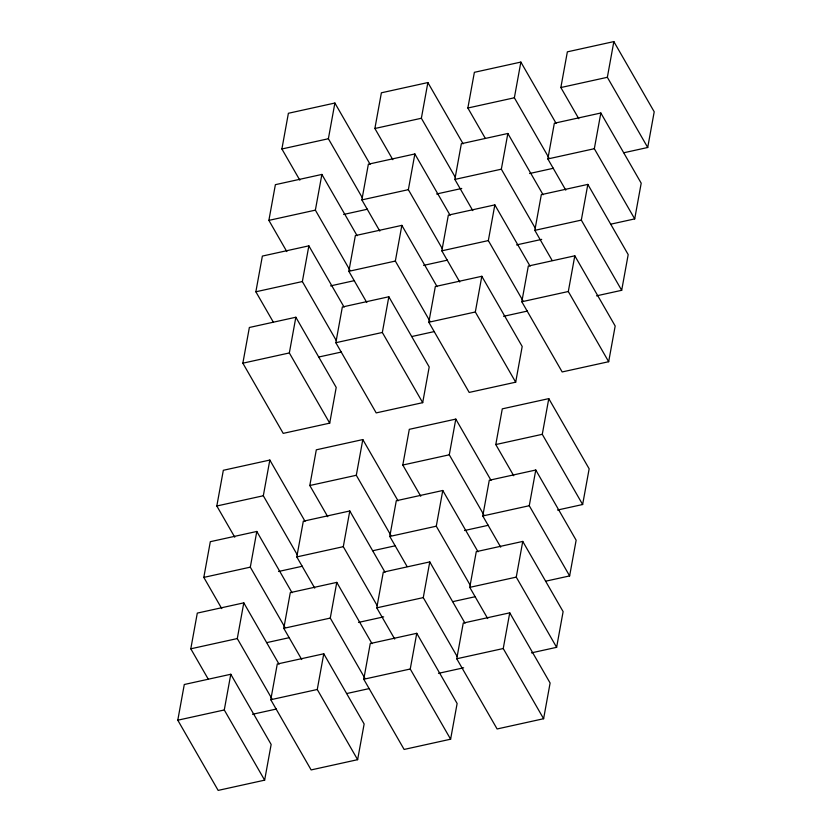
<?xml version="1.0" encoding="UTF-8"?>
<svg xmlns="http://www.w3.org/2000/svg" width="832" height="832" viewBox="0 0 832 832"><rect width="100%" height="100%" fill="white"/><g stroke="black" fill="none" stroke-linecap="round" stroke-linejoin="round"><path stroke-width="1.25" d="M177.788 720.2L184.288 684.507L230.786 674.263L271.149 744.463L264.638 780.156L218.15 790.4L177.788 720.2L224.276 709.966L230.786 674.263M208.094 678.881L190.798 648.804L197.298 613.101L243.797 602.857L279.032 664.144M221.749 608.598L203.809 577.398L210.319 541.694L256.807 531.461L292.053 592.738M234.759 537.191L216.819 505.991L223.33 470.288L269.828 460.054L305.063 521.331M242.85 363.189L249.361 327.486L295.849 317.242L336.211 387.442L329.711 423.145L283.213 433.378L242.85 363.189L289.338 352.945L295.849 317.242M273.166 321.87L255.861 291.782L262.371 256.079L308.859 245.846L344.105 307.122M286.811 251.576L268.882 220.376L275.382 184.673L321.88 174.439L357.115 235.716M299.832 180.17L281.892 148.98L288.392 113.277L334.89 103.033L370.126 164.32M271.887 698.734L237.286 638.56L243.797 602.857M284.898 627.328L250.307 567.154L256.807 531.461M297.274 554.809L263.318 495.758L269.828 460.054M336.315 340.6L302.359 281.549L308.859 245.846M349.97 270.306L315.37 210.142L321.88 174.439M362.336 197.787L328.38 138.736L334.89 103.033M270.774 699.722L277.274 664.019L323.773 653.786L364.135 723.986L357.625 759.678L311.137 769.922L270.774 699.722L317.262 689.489L323.773 653.786M301.725 659.516L283.785 628.326L290.295 592.623L336.783 582.379L372.018 643.666M314.735 588.12L296.795 556.92L303.306 521.217L349.794 510.973L385.039 572.26M327.746 516.714L309.806 485.514L316.316 449.81L362.814 439.577L398.05 500.854M335.837 342.711L342.347 307.008L388.835 296.764L429.198 366.964L422.698 402.667L376.199 412.901L335.837 342.711L382.335 332.467L388.835 296.764M366.787 302.505L348.847 271.305L355.358 235.602L401.856 225.368L437.091 286.645M379.808 231.098L361.868 199.898L368.368 164.195L414.866 153.962L450.102 215.238M392.818 159.692L374.878 128.502L381.389 92.799L427.877 82.555L463.112 143.842M364.874 678.246L330.273 618.082L336.783 582.379M377.25 605.738L343.294 546.676L349.794 510.973M390.905 535.444L356.304 475.28L362.814 439.577M429.946 321.235L395.346 261.061L401.856 225.368M442.312 248.716L408.356 189.665L414.866 153.962M455.333 177.31L421.366 118.258L427.877 82.555M363.761 679.245L370.261 643.542L416.759 633.308L457.122 703.498L450.611 739.201L404.123 749.445L363.761 679.245L410.249 669.011L416.759 633.308M394.711 639.038L376.771 607.849L383.282 572.146L429.77 561.902L465.015 623.189M407.087 566.53L389.782 536.442L396.292 500.739L442.78 490.495L478.026 551.782M420.742 496.236L402.802 465.036L409.302 429.333L455.801 419.099L491.036 480.376M428.823 322.234L435.334 286.53L481.822 276.286L522.194 346.486L515.684 382.19L469.186 392.423L428.823 322.234L475.322 311.99L481.822 276.286M459.774 282.027L441.834 250.827L448.344 215.124L494.842 204.89L530.078 266.167M472.794 210.621L454.854 179.421L461.354 143.718L507.853 133.484L543.088 194.761M485.16 138.102L467.865 108.014L474.375 72.322L520.863 62.078L556.109 123.365M457.226 656.656L423.27 597.605L429.77 561.902M470.236 585.26L436.28 526.198L442.78 490.495M483.891 514.966L449.29 454.802L455.801 419.099M522.933 300.758L488.332 240.583L494.842 204.89M535.298 228.238L501.342 169.187L507.853 133.484M548.954 157.945L514.363 97.781L520.863 62.078M456.747 658.767L463.247 623.064L509.746 612.83L550.108 683.02L543.608 718.723L497.11 728.967L456.747 658.767L503.235 648.534L509.746 612.83M487.698 618.561L469.758 587.361L476.268 551.668L522.756 541.424L563.118 611.624L556.618 647.327L531.482 652.86M500.708 547.165L482.768 515.965L489.278 480.262L535.777 470.018L576.139 540.218L569.629 575.921L545.75 581.173M513.729 475.758L495.789 444.558L502.289 408.855L548.787 398.622L589.15 468.811L582.639 504.514L557.513 510.047M521.81 301.756L528.32 266.053L574.808 255.809L615.181 326.009L608.67 361.712L562.172 371.946L521.81 301.756L568.308 291.512L574.808 255.809M552.126 260.437L534.83 230.35L541.33 194.646L587.829 184.402L628.191 254.602L621.681 290.306L596.554 295.838M565.781 190.143L547.841 158.943L554.341 123.24L600.839 113.006L641.202 183.196L634.702 218.899L610.823 224.162M578.791 118.737L560.851 87.537L567.362 51.844L613.85 41.6L654.212 111.8L647.712 147.493L623.834 152.755M556.618 647.327L516.256 577.127L522.756 541.424M569.629 575.921L529.266 505.721L535.777 470.018M582.639 504.514L542.277 434.314L548.787 398.622M621.681 290.306L581.318 220.106L587.829 184.402M634.702 218.899L594.329 148.71L600.839 113.006M647.712 147.493L607.35 77.303L613.85 41.6M281.892 148.98L328.38 138.736M374.878 128.502L421.366 118.258M467.865 108.014L514.363 97.781M560.851 87.537L607.35 77.303M268.882 220.376L315.37 210.142M361.868 199.898L408.356 189.665M454.854 179.421L501.342 169.187M547.841 158.943L594.329 148.71M343.616 214.469L367.494 209.206M436.602 193.991L461.739 188.458M529.589 173.514L553.467 168.251M255.861 291.782L302.359 281.549M348.847 271.305L395.346 261.061M441.834 250.827L488.332 240.583M534.83 230.35L581.318 220.106M330.606 285.875L354.474 280.613M423.592 265.387L447.47 260.135M516.578 244.91L541.705 239.377M318.843 357.001L341.463 352.019M411.83 336.523L434.45 331.542M503.568 316.316L527.436 311.064M216.819 505.991L263.318 495.758M309.806 485.514L356.304 475.28M402.802 465.036L449.29 454.802M495.789 444.558L542.277 434.314M203.809 577.398L250.307 567.154M296.795 556.92L343.294 546.676M389.782 536.442L436.28 526.198M482.768 515.965L529.266 505.721M278.554 571.48L302.422 566.228M372.798 550.732L395.408 545.75M464.526 530.525L488.394 525.273M190.798 648.804L237.286 638.56M283.785 628.326L330.273 618.082M376.771 607.849L423.27 597.605M469.758 587.361L516.256 577.127M266.791 642.616L289.411 637.634M358.519 622.409L383.656 616.876M452.764 601.65L475.384 596.669M252.522 714.293L276.401 709.03M346.767 693.534L369.387 688.553M438.495 673.338L463.632 667.805M568.308 291.512L608.67 361.712M475.322 311.99L515.684 382.19M382.335 332.467L422.698 402.667M503.235 648.534L543.608 718.723M289.338 352.945L329.711 423.145M410.249 669.011L450.611 739.201M317.262 689.489L357.625 759.678M224.276 709.966L264.638 780.156"/></g></svg>
